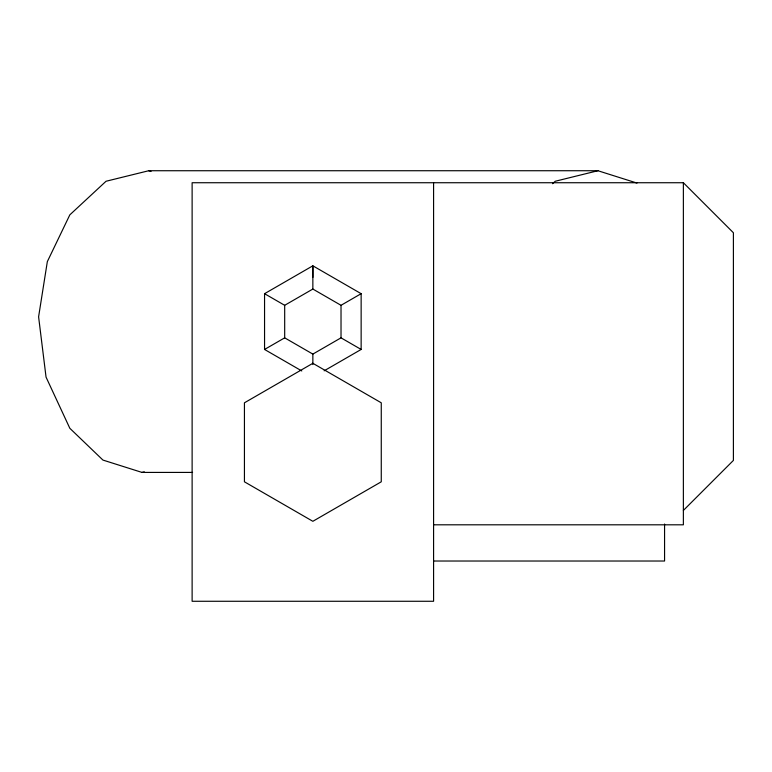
<?xml version="1.0" encoding="UTF-8"?>
<svg xmlns="http://www.w3.org/2000/svg" width="772" height="772" viewBox="0 0 772 772"><rect width="100%" height="100%" fill="white"/><g stroke="black" fill="none" stroke-linecap="round" stroke-linejoin="round"><path stroke-width="1.16" d="M312.853 364.558L312.853 354.097L284.685 337.837L284.685 305.307L312.853 289.046L312.853 265.809L361.142 293.688L361.142 349.455L324.153 370.811M683.374 510.446L733.4 460.411L733.4 232.758L683.374 182.732L192.122 182.732L192.122 601.272L433.584 601.272L433.584 182.732M552.588 183.717L555.242 181.256L597.924 170.728L636.977 183.07M301.784 370.946L264.555 349.455L264.555 293.688L312.853 265.809L312.853 277.428M264.555 349.455L284.685 337.837M312.853 289.046L341.021 305.307L361.142 293.688M312.853 354.097L341.021 337.837L361.142 349.455M597.924 170.728L148.716 170.737L106.044 181.256L69.827 214.857L47.333 261.631L38.6 316.819L46.05 377.122L69.827 428.286L102.937 460.073L142 472.416L192.575 472.416M142 472.416L144.306 471.846M433.584 524.806L683.374 524.806L683.374 182.732M433.584 561.022L664.567 561.022L664.567 524.024M148.716 170.737L151.023 171.461M264.555 293.688L284.685 305.307M341.021 305.307L341.021 337.837M312.853 363.303L244.435 402.801L244.435 481.805L312.853 521.303L381.262 481.805L381.262 402.801L312.853 363.303"/></g></svg>
